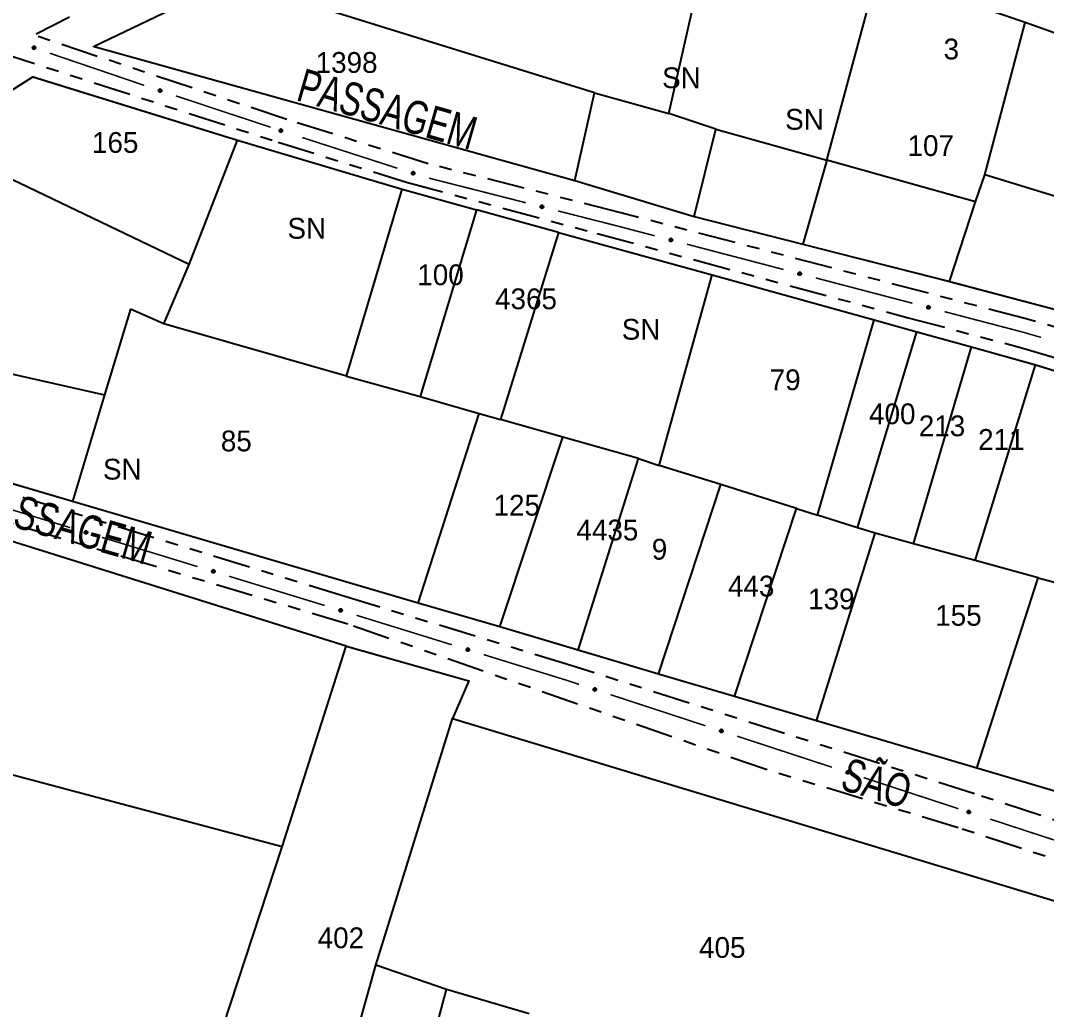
# Model space of a CAD drawing. Extents: x 203196 to 204359, y 4872588 to 4874244.
# Drawn here: x 203521.2 to 203644.5, y 4872758.4 to 4872877.4 of the extents above; entities that cross this region are included whole.
import ezdxf
from ezdxf.enums import TextEntityAlignment as Align

# ---------------------------------------------------------------- set-up
doc = ezdxf.new("R2010")
doc.units = 0
doc.header["$LTSCALE"] = 1.5
doc.header["$MEASUREMENT"] = 0
doc.linetypes.add('TRACO_11', pattern=[8, 3, -1, 3, -1])
doc.linetypes.add('TRACO_25', pattern=[8, 3, -1, 1, -1, 1, -1])
for name, color, linetype in [('CD_MALHA_LOTES', 7, 'CONTINUOUS'), ('RU-QUADRA', 210, 'CONTINUOUS'), ('SV-EIXO-RUA-N-PAV', 6, 'CONTINUOUS'), ('SV-RUA-NAO-PAV', 7, 'CONTINUOUS'), ('SV-RUA-PAVIM', 7, 'CONTINUOUS'), ('SV-TXT-RUA-N-PAV', 7, 'CONTINUOUS'), ('Th_NmrPort', 1, 'CONTINUOUS')]:
    doc.layers.add(name, color=color, linetype=linetype)
doc.styles.add('ARIAL', font='ARIAL.SHX')

msp = doc.modelspace()

# ---------------------------------------------------------------- linework, layer by layer
at = {"layer": 'CD_MALHA_LOTES', "linetype": 'Continuous', "flags": 128}
for points in [[(203599.153448, 4872866.189285), (203603.339166, 4872884.768001)], [(203618.115673, 4872860.56768), (203624.204049, 4872883.191755)], [(203641.97006, 4872877.112196), (203624.204049, 4872883.191755)], [(203546.645432, 4872882.229347), (203530.058075, 4872874.219067)], [(203590.194541, 4872868.68603), (203546.645432, 4872882.229347)], [(203637.101706, 4872858.818678), (203641.97006, 4872877.112196)], [(203651.931682, 4872873.565141), (203641.97006, 4872877.112196)], [(203530.058075, 4872874.219067), (203587.844664, 4872858.111582)], [(203510.537316, 4872862.841513), (203522.714529, 4872870.607556)], [(203522.714529, 4872870.607556), (203547.309286, 4872862.979252)], [(203587.844664, 4872858.111582), (203590.194541, 4872868.68603)], [(203590.194541, 4872868.68603), (203599.153448, 4872866.189285)], [(203604.802056, 4872864.296907), (203599.153448, 4872866.189285)], [(203602.16939, 4872853.778916), (203604.802056, 4872864.296907)], [(203604.802056, 4872864.296907), (203618.115673, 4872860.56768)], [(203541.474332, 4872848.035707), (203510.537316, 4872862.841513)], [(203541.474332, 4872848.035707), (203547.309286, 4872862.979252)], [(203547.309286, 4872862.979252), (203567.086295, 4872857.069249)], [(203618.115673, 4872860.56768), (203615.249869, 4872850.464133)], [(203636.010371, 4872855.555263), (203618.115673, 4872860.56768)], [(203587.844664, 4872858.111582), (203602.16939, 4872853.778916)], [(203636.010371, 4872855.555263), (203637.101706, 4872858.818678)], [(203647.341442, 4872855.697451), (203637.101706, 4872858.818678)], [(203560.401242, 4872834.615373), (203567.086295, 4872857.069249)], [(203567.086295, 4872857.069249), (203576.001541, 4872854.606014)], [(203576.001541, 4872854.606014), (203569.24515, 4872832.139063)], [(203585.888936, 4872851.874179), (203576.001541, 4872854.606014)], [(203632.88296, 4872845.995651), (203636.010371, 4872855.555263)], [(203602.16939, 4872853.778916), (203615.249869, 4872850.464133)], [(203585.888936, 4872851.874179), (203578.903779, 4872829.385885)], [(203585.888936, 4872851.874179), (203604.355754, 4872846.771896)], [(203615.249869, 4872850.464133), (203632.88296, 4872845.995651)], [(203538.42793, 4872840.877662), (203541.474332, 4872848.035707)], [(203597.98167, 4872823.870648), (203604.355754, 4872846.771896)], [(203604.355754, 4872846.771896), (203623.805329, 4872841.367956)], [(203632.88296, 4872845.995651), (203658.783336, 4872839.121864)], [(203534.445512, 4872842.673711), (203531.311668, 4872832.362354)], [(203538.42793, 4872840.877662), (203534.445512, 4872842.673711)], [(203560.401242, 4872834.615373), (203538.42793, 4872840.877662)], [(203616.996046, 4872817.899852), (203623.805329, 4872841.367956)], [(203623.805329, 4872841.367956), (203628.955171, 4872839.937105)], [(203621.816224, 4872816.376285), (203628.955171, 4872839.937105)], [(203628.955171, 4872839.937105), (203635.499731, 4872838.118741)], [(203628.527213, 4872814.449904), (203635.499731, 4872838.118741)], [(203635.499731, 4872838.118741), (203643.209299, 4872835.976687)], [(203635.941686, 4872812.421841), (203643.209299, 4872835.976687)], [(203643.209299, 4872835.976687), (203652.866031, 4872832.979975)], [(203515.99627, 4872835.799473), (203531.311668, 4872832.362354)], [(203560.401242, 4872834.615373), (203569.24515, 4872832.139063)], [(203531.311668, 4872832.362354), (203527.470182, 4872819.523703)], [(203569.24515, 4872832.139063), (203576.338771, 4872830.110849)], [(203569.002071, 4872807.317613), (203576.338771, 4872830.110849)], [(203576.338771, 4872830.110849), (203578.903779, 4872829.385885)], [(203586.390874, 4872827.269761), (203578.903779, 4872829.385885)], [(203560.352654, 4872802.154688), (203478.037457, 4872827.956582)], [(203578.809978, 4872804.463621), (203586.390874, 4872827.269761)], [(203595.474731, 4872824.702334), (203586.390874, 4872827.269761)], [(203527.470182, 4872819.523703), (203512.625908, 4872823.895482)], [(203588.24967, 4872801.637677), (203595.474731, 4872824.702334)], [(203595.474731, 4872824.702334), (203597.98167, 4872823.870648)], [(203605.370588, 4872821.57444), (203597.98167, 4872823.870648)], [(203597.905843, 4872798.78038), (203605.370588, 4872821.57444)], [(203614.467424, 4872818.699102), (203605.370588, 4872821.57444)], [(203569.002071, 4872807.317613), (203527.470182, 4872819.523703)], [(203607.033394, 4872796.079504), (203614.467424, 4872818.699102)], [(203614.467424, 4872818.699102), (203616.996046, 4872817.899852)], [(203621.816224, 4872816.376285), (203616.996046, 4872817.899852)], [(203623.948604, 4872815.702279), (203621.816224, 4872816.376285)], [(203616.865963, 4872793.170011), (203623.948604, 4872815.702279)], [(203628.527213, 4872814.449904), (203623.948604, 4872815.702279)], [(203635.941686, 4872812.421841), (203628.527213, 4872814.449904)], [(203643.532368, 4872810.345581), (203635.941686, 4872812.421841)], [(203636.1691, 4872787.458141), (203643.532368, 4872810.345581)], [(203643.532368, 4872810.345581), (203645.907386, 4872809.695948)], [(203578.809978, 4872804.463621), (203569.002071, 4872807.317613)], [(203588.24967, 4872801.637677), (203578.809978, 4872804.463621)], [(203552.679625, 4872778.007213), (203560.352654, 4872802.154688)], [(203560.352654, 4872802.154688), (203575.105387, 4872797.953423), (203573.119889, 4872793.442497)], [(203597.905843, 4872798.78038), (203588.24967, 4872801.637677)], [(203552.679625, 4872778.007213), (203477.980428, 4872797.866818)], [(203607.033394, 4872796.079504), (203597.905843, 4872798.78038)], [(203616.865963, 4872793.170011), (203607.033394, 4872796.079504)], [(203563.93561, 4872763.768485), (203573.119889, 4872793.442497)], [(203573.119889, 4872793.442497), (203654.232643, 4872768.859844)], [(203636.1691, 4872787.458141), (203616.865963, 4872793.170011)], [(203645.632593, 4872784.657859), (203636.1691, 4872787.458141)], [(203542.946058, 4872748.342), (203552.679625, 4872778.007213)], [(203558.321558, 4872743.704259), (203563.93561, 4872763.768485)], [(203572.426391, 4872760.855736), (203563.93561, 4872763.768485)], [(203561.819557, 4872721.362203), (203572.426391, 4872760.855736)], [(203582.356194, 4872757.921931), (203572.426391, 4872760.855736)]]:
    msp.add_lwpolyline(points, dxfattribs=at)
at = {"layer": 'RU-QUADRA', "linetype": 'Continuous', "const_width": 0.18, "flags": 128}
for points in [[(203597.756091, 4872896.294487), (203755.273411, 4872851.061951), (203753.115133, 4872846.25926), (203742.936556, 4872848.675357), (203731.480905, 4872852.053305), (203721.200192, 4872854.843784), (203711.737216, 4872857.420877), (203697.725723, 4872861.200451), (203682.383612, 4872865.338957), (203675.083853, 4872867.217356), (203667.547989, 4872869.363619), (203661.00632, 4872871.138267), (203651.931682, 4872873.565141), (203641.97006, 4872877.112196), (203624.204049, 4872883.191755)], [(203546.645432, 4872882.229347), (203530.058075, 4872874.219067), (203587.844664, 4872858.111582), (203602.16939, 4872853.778916), (203615.249869, 4872850.464133), (203632.88296, 4872845.995651), (203658.783336, 4872839.121864), (203673.001521, 4872835.13056), (203688.057639, 4872830.057004), (203702.094421, 4872825.780481), (203715.784214, 4872821.609673), (203730.538246, 4872817.532432), (203745.052515, 4872813.680451), (203750.542514, 4872812.223446), (203758.515765, 4872810.107404), (203771.416687, 4872806.55493)], [(203784.546472, 4872798.092254), (203758.594347, 4872805.298011), (203757.294482, 4872801.271721), (203739.299038, 4872807.186226), (203720.02935, 4872812.281807), (203698.669041, 4872818.411694), (203681.710209, 4872823.623739), (203670.707684, 4872827.155465), (203661.799071, 4872830.207842), (203652.866031, 4872832.979975), (203643.209299, 4872835.976687), (203635.499731, 4872838.118741), (203628.955171, 4872839.937105), (203623.805329, 4872841.367956), (203604.355754, 4872846.771896), (203585.888936, 4872851.874179), (203576.001541, 4872854.606014), (203567.086295, 4872857.069249), (203547.309286, 4872862.979252), (203522.714529, 4872870.607556), (203510.537316, 4872862.841513)], [(203769.74858, 4872734.590232), (203755.939277, 4872738.638599), (203712.559299, 4872752.049309), (203701.224717, 4872755.320711), (203677.460135, 4872762.255513), (203654.232643, 4872768.859844), (203573.119889, 4872793.442497), (203575.105387, 4872797.953423), (203560.352654, 4872802.154688), (203478.033269, 4872827.957882)], [(203512.625908, 4872823.895482), (203527.470182, 4872819.523703), (203569.002071, 4872807.317613), (203578.809978, 4872804.463621), (203588.24967, 4872801.637677), (203597.905843, 4872798.78038), (203607.033394, 4872796.079504), (203616.865963, 4872793.170011), (203636.1691, 4872787.458141), (203645.632593, 4872784.657859), (203656.918153, 4872780.957205), (203664.560233, 4872778.252676), (203674.508758, 4872775.338343), (203682.714892, 4872772.934428), (203685.628207, 4872772.162224), (203689.538684, 4872770.935459), (203711.822106, 4872764.058198), (203721.160659, 4872761.521654), (203730.952629, 4872758.675844), (203735.770837, 4872757.205299), (203740.830965, 4872755.660918), (203750.959662, 4872753.612245), (203760.015118, 4872750.814525), (203771.699642, 4872746.863441)]]:
    msp.add_lwpolyline(points, dxfattribs=at)
at = {"layer": 'SV-EIXO-RUA-N-PAV'}
for points in [[(203522.937481, 4872873.934504), (203522.892805, 4872873.914603), (203522.850338, 4872873.906635), (203522.813006, 4872873.910184), (203522.780834, 4872873.921921), (203522.749274, 4872873.937637), (203522.720949, 4872873.960502), (203522.695134, 4872873.992842), (203522.674856, 4872874.037519), (203522.669553, 4872874.081558), (203522.671074, 4872874.118344), (203522.681381, 4872874.152596), (203522.697162, 4872874.183), (203522.721885, 4872874.211636), (203522.754915, 4872874.237477), (203522.800332, 4872874.25678), (203522.842019, 4872874.264307), (203522.878038, 4872874.259926), (203522.912407, 4872874.249345), (203522.944436, 4872874.232915), (203522.97211, 4872874.21031), (203522.998068, 4872874.177007), (203523.016526, 4872874.131928), (203523.024507, 4872874.090436), (203523.020634, 4872874.054365), (203523.009455, 4872874.020763), (203522.994078, 4872873.988917), (203522.972279, 4872873.959488), (203522.937481, 4872873.934504)], [(203538.092308, 4872868.783195), (203538.048916, 4872868.760629), (203538.007009, 4872868.750108), (203537.969531, 4872868.751393), (203537.936708, 4872868.761164), (203537.904255, 4872868.774942), (203537.8746, 4872868.796053), (203537.846877, 4872868.826773), (203537.823934, 4872868.870142), (203537.815978, 4872868.91378), (203537.815272, 4872868.950591), (203537.82349, 4872868.985403), (203537.837403, 4872869.016706), (203537.86035, 4872869.046784), (203537.891757, 4872869.074575), (203537.935924, 4872869.096589), (203537.977079, 4872869.106622), (203538.013297, 4872869.104428), (203538.048243, 4872869.095944), (203538.081206, 4872869.08148), (203538.110197, 4872869.06059), (203538.138121, 4872869.028918), (203538.159271, 4872868.985037), (203538.169746, 4872868.944104), (203538.168061, 4872868.907864), (203538.158934, 4872868.873648), (203538.145511, 4872868.84093), (203538.125531, 4872868.810237), (203538.092308, 4872868.783195)], [(203552.605318, 4872863.973651), (203552.561927, 4872863.951085), (203552.52002, 4872863.940564), (203552.482541, 4872863.941849), (203552.449719, 4872863.95162), (203552.417265, 4872863.965398), (203552.387611, 4872863.986508), (203552.359887, 4872864.017229), (203552.336945, 4872864.060597), (203552.328988, 4872864.104236), (203552.328282, 4872864.141047), (203552.3365, 4872864.175859), (203552.350413, 4872864.207161), (203552.37336, 4872864.23724), (203552.404767, 4872864.265031), (203552.448934, 4872864.287045), (203552.49009, 4872864.297078), (203552.526308, 4872864.294883), (203552.561253, 4872864.2864), (203552.594217, 4872864.271936), (203552.623207, 4872864.251046), (203552.651132, 4872864.219374), (203552.672282, 4872864.175493), (203552.682757, 4872864.13456), (203552.681071, 4872864.09832), (203552.671945, 4872864.064104), (203552.658521, 4872864.031386), (203552.638542, 4872864.000693), (203552.605318, 4872863.973651)], [(203568.508719, 4872858.839307), (203568.465502, 4872858.816409), (203568.423676, 4872858.805567), (203568.386189, 4872858.806565), (203568.353293, 4872858.816085), (203568.320735, 4872858.829614), (203568.290919, 4872858.850497), (203568.262961, 4872858.881004), (203568.239688, 4872858.924196), (203568.231397, 4872858.967772), (203568.230409, 4872859.004576), (203568.23836, 4872859.03945), (203568.252033, 4872859.070858), (203568.274749, 4872859.101112), (203568.305942, 4872859.129143), (203568.349939, 4872859.151494), (203568.391017, 4872859.161842), (203568.427251, 4872859.159925), (203568.46226, 4872859.151709), (203568.495334, 4872859.137498), (203568.524483, 4872859.116831), (203568.552649, 4872859.085373), (203568.574135, 4872859.041656), (203568.584923, 4872859.000804), (203568.583515, 4872858.964552), (203568.574651, 4872858.930268), (203568.561478, 4872858.897447), (203568.541734, 4872858.866602), (203568.508719, 4872858.839307)], [(203583.999845, 4872854.817721), (203583.958165, 4872854.792132), (203583.91711, 4872854.778663), (203583.879635, 4872854.777284), (203583.846202, 4872854.784701), (203583.812852, 4872854.796141), (203583.781774, 4872854.815093), (203583.75194, 4872854.843769), (203583.725977, 4872854.885399), (203583.714943, 4872854.928363), (203583.711626, 4872854.965031), (203583.717353, 4872855.000338), (203583.729009, 4872855.032549), (203583.749763, 4872855.064181), (203583.779118, 4872855.094131), (203583.821611, 4872855.119224), (203583.861951, 4872855.132153), (203583.898233, 4872855.132535), (203583.933693, 4872855.126553), (203583.9676, 4872855.114466), (203583.998, 4872855.095686), (203584.028102, 4872855.066076), (203584.052313, 4872855.023807), (203584.065667, 4872854.98372), (203584.066558, 4872854.947453), (203584.059883, 4872854.912675), (203584.048816, 4872854.879086), (203584.031065, 4872854.847053), (203583.999845, 4872854.817721)], [(203599.493603, 4872850.828362), (203599.451741, 4872850.803073), (203599.41059, 4872850.789898), (203599.373106, 4872850.788789), (203599.339727, 4872850.796445), (203599.306461, 4872850.808124), (203599.275519, 4872850.827299), (203599.245891, 4872850.856187), (203599.220228, 4872850.898003), (203599.209502, 4872850.941044), (203599.206448, 4872850.977735), (203599.212428, 4872851.013001), (203599.224315, 4872851.045127), (203599.245295, 4872851.076609), (203599.274864, 4872851.106348), (203599.317536, 4872851.131136), (203599.357967, 4872851.143775), (203599.394252, 4872851.143897), (203599.429667, 4872851.137661), (203599.463487, 4872851.125331), (203599.493751, 4872851.106334), (203599.52364, 4872851.076508), (203599.547548, 4872851.034067), (203599.560614, 4872850.993885), (203599.561245, 4872850.957612), (203599.554321, 4872850.922883), (203599.543013, 4872850.889375), (203599.525033, 4872850.857469), (203599.493603, 4872850.828362)], [(203614.971614, 4872846.77482), (203614.929751, 4872846.749531), (203614.888601, 4872846.736356), (203614.851117, 4872846.735247), (203614.817737, 4872846.742903), (203614.784471, 4872846.754582), (203614.753529, 4872846.773756), (203614.723901, 4872846.802645), (203614.698238, 4872846.844461), (203614.687513, 4872846.887502), (203614.684458, 4872846.924193), (203614.690438, 4872846.959459), (203614.702325, 4872846.991585), (203614.723305, 4872847.023067), (203614.752874, 4872847.052806), (203614.795546, 4872847.077594), (203614.835977, 4872847.090233), (203614.872262, 4872847.090355), (203614.907677, 4872847.084119), (203614.941497, 4872847.071789), (203614.971761, 4872847.052791), (203615.00165, 4872847.022966), (203615.025558, 4872846.980525), (203615.038624, 4872846.940343), (203615.039255, 4872846.90407), (203615.032331, 4872846.869341), (203615.021023, 4872846.835833), (203615.003043, 4872846.803927), (203614.971614, 4872846.77482)], [(203630.449624, 4872842.721278), (203630.407761, 4872842.695989), (203630.366611, 4872842.682814), (203630.329127, 4872842.681705), (203630.295747, 4872842.689361), (203630.262481, 4872842.70104), (203630.231539, 4872842.720214), (203630.201911, 4872842.749103), (203630.176248, 4872842.790919), (203630.165523, 4872842.83396), (203630.162468, 4872842.870651), (203630.168448, 4872842.905917), (203630.180335, 4872842.938043), (203630.201315, 4872842.969525), (203630.230884, 4872842.999264), (203630.273556, 4872843.024052), (203630.313987, 4872843.036691), (203630.350272, 4872843.036813), (203630.385687, 4872843.030577), (203630.419507, 4872843.018247), (203630.449771, 4872842.999249), (203630.47966, 4872842.969424), (203630.503568, 4872842.926983), (203630.516635, 4872842.886801), (203630.517265, 4872842.850528), (203630.510341, 4872842.815799), (203630.499033, 4872842.782291), (203630.481053, 4872842.750385), (203630.449624, 4872842.721278)], [(203529.194572, 4872815.658446), (203529.151711, 4872815.63489), (203529.110056, 4872815.623409), (203529.072558, 4872815.623833), (203529.03952, 4872815.632848), (203529.006759, 4872815.645878), (203528.976627, 4872815.666301), (203528.948205, 4872815.696377), (203528.924273, 4872815.739208), (203528.915317, 4872815.782652), (203528.913765, 4872815.819437), (203528.921182, 4872815.854428), (203528.934373, 4872815.886042), (203528.956623, 4872815.916639), (203528.987383, 4872815.945144), (203529.031033, 4872815.968167), (203529.071947, 4872815.979142), (203529.108206, 4872815.97778), (203529.143337, 4872815.970101), (203529.176624, 4872815.956398), (203529.206087, 4872815.936179), (203529.234731, 4872815.905156), (203529.256883, 4872815.861773), (203529.268296, 4872815.821091), (203529.267443, 4872815.784822), (203529.259104, 4872815.750406), (203529.246435, 4872815.717388), (203529.227166, 4872815.686244), (203529.194572, 4872815.658446)], [(203544.49388, 4872810.975372), (203544.451018, 4872810.951816), (203544.409364, 4872810.940335), (203544.371866, 4872810.940759), (203544.338827, 4872810.949774), (203544.306066, 4872810.962803), (203544.275935, 4872810.983227), (203544.247513, 4872811.013303), (203544.223581, 4872811.056133), (203544.214624, 4872811.099577), (203544.213073, 4872811.136362), (203544.22049, 4872811.171354), (203544.23368, 4872811.202968), (203544.255931, 4872811.233565), (203544.286691, 4872811.26207), (203544.330341, 4872811.285092), (203544.371255, 4872811.296068), (203544.407514, 4872811.294705), (203544.442645, 4872811.287027), (203544.475932, 4872811.273324), (203544.505394, 4872811.253105), (203544.534039, 4872811.222082), (203544.556191, 4872811.178699), (203544.567603, 4872811.138017), (203544.56675, 4872811.101748), (203544.558412, 4872811.067331), (203544.545743, 4872811.034314), (203544.526473, 4872811.00317), (203544.49388, 4872810.975372)], [(203559.793188, 4872806.292298), (203559.750326, 4872806.268742), (203559.708671, 4872806.257261), (203559.671173, 4872806.257685), (203559.638135, 4872806.2667), (203559.605374, 4872806.279729), (203559.575242, 4872806.300153), (203559.546821, 4872806.330229), (203559.522889, 4872806.373059), (203559.513932, 4872806.416503), (203559.512381, 4872806.453288), (203559.519797, 4872806.48828), (203559.532988, 4872806.519893), (203559.555238, 4872806.550491), (203559.585998, 4872806.578996), (203559.629648, 4872806.602018), (203559.670563, 4872806.612994), (203559.706822, 4872806.611631), (203559.741953, 4872806.603952), (203559.77524, 4872806.590249), (203559.804702, 4872806.570031), (203559.833346, 4872806.539008), (203559.855499, 4872806.495624), (203559.866911, 4872806.454942), (203559.866058, 4872806.418674), (203559.85772, 4872806.384257), (203559.845051, 4872806.351239), (203559.825781, 4872806.320095), (203559.793188, 4872806.292298)], [(203575.077894, 4872801.562949), (203575.034959, 4872801.539526), (203574.993269, 4872801.528175), (203574.955772, 4872801.528716), (203574.922762, 4872801.537833), (203574.890042, 4872801.550965), (203574.859974, 4872801.571482), (203574.831646, 4872801.601646), (203574.807847, 4872801.644551), (203574.799026, 4872801.688023), (203574.797589, 4872801.724812), (203574.805115, 4872801.759781), (203574.818404, 4872801.791353), (203574.840749, 4872801.821881), (203574.871598, 4872801.85029), (203574.915319, 4872801.873177), (203574.956267, 4872801.884025), (203574.992522, 4872801.882549), (203575.027629, 4872801.874761), (203575.060873, 4872801.860955), (203575.090272, 4872801.840644), (203575.11882, 4872801.809533), (203575.140837, 4872801.76608), (203575.152123, 4872801.725363), (203575.151157, 4872801.689097), (203575.142711, 4872801.654707), (203575.12994, 4872801.621729), (203575.110573, 4872801.590645), (203575.077894, 4872801.562949)], [(203590.341719, 4872796.772988), (203590.298398, 4872796.750288), (203590.256524, 4872796.739637), (203590.219041, 4872796.740805), (203590.186189, 4872796.750475), (203590.153693, 4872796.764153), (203590.123973, 4872796.785171), (203590.096154, 4872796.815805), (203590.073078, 4872796.859103), (203590.064986, 4872796.902716), (203590.064166, 4872796.939525), (203590.072276, 4872796.974362), (203590.086092, 4872797.005707), (203590.108945, 4872797.035857), (203590.140266, 4872797.063745), (203590.184365, 4872797.085896), (203590.225489, 4872797.096056), (203590.261714, 4872797.093974), (203590.296685, 4872797.085599), (203590.329693, 4872797.071237), (203590.358748, 4872797.050437), (203590.386771, 4872797.018852), (203590.408057, 4872796.975037), (203590.418659, 4872796.934136), (203590.417086, 4872796.897891), (203590.408065, 4872796.863647), (203590.394743, 4872796.830888), (203590.374858, 4872796.800133), (203590.341719, 4872796.772988)], [(203605.544984, 4872791.786932), (203605.501662, 4872791.764232), (203605.459788, 4872791.753581), (203605.422306, 4872791.75475), (203605.389453, 4872791.764419), (203605.356957, 4872791.778097), (203605.327237, 4872791.799115), (203605.299419, 4872791.82975), (203605.276342, 4872791.873047), (203605.26825, 4872791.91666), (203605.26743, 4872791.953469), (203605.27554, 4872791.988306), (203605.289356, 4872792.019652), (203605.31221, 4872792.049801), (203605.34353, 4872792.07769), (203605.387629, 4872792.09984), (203605.428753, 4872792.110001), (203605.464978, 4872792.107918), (203605.49995, 4872792.099543), (203605.532958, 4872792.085182), (203605.562013, 4872792.064382), (203605.590035, 4872792.032796), (203605.611321, 4872791.988981), (203605.621923, 4872791.94808), (203605.62035, 4872791.911836), (203605.611329, 4872791.877592), (203605.598007, 4872791.844832), (203605.578123, 4872791.814077), (203605.544984, 4872791.786932)], [(203620.748248, 4872786.800877), (203620.704927, 4872786.778177), (203620.663052, 4872786.767525), (203620.62557, 4872786.768694), (203620.592718, 4872786.778364), (203620.560222, 4872786.792041), (203620.530502, 4872786.813059), (203620.502683, 4872786.843694), (203620.479607, 4872786.886991), (203620.471515, 4872786.930605), (203620.470695, 4872786.967413), (203620.478805, 4872787.002251), (203620.492621, 4872787.033596), (203620.515474, 4872787.063746), (203620.546795, 4872787.091634), (203620.590893, 4872787.113785), (203620.632018, 4872787.123945), (203620.668242, 4872787.121863), (203620.703214, 4872787.113488), (203620.736222, 4872787.099126), (203620.765277, 4872787.078326), (203620.7933, 4872787.046741), (203620.814586, 4872787.002925), (203620.825188, 4872786.962025), (203620.823614, 4872786.92578), (203620.814594, 4872786.891536), (203620.801272, 4872786.858776), (203620.781387, 4872786.828021), (203620.748248, 4872786.800877)], [(203635.28406, 4872782.033719), (203635.240739, 4872782.011018), (203635.198865, 4872782.000367), (203635.161382, 4872782.001536), (203635.12853, 4872782.011205), (203635.096034, 4872782.024883), (203635.066314, 4872782.045901), (203635.038495, 4872782.076536), (203635.015419, 4872782.119833), (203635.007327, 4872782.163446), (203635.006507, 4872782.200255), (203635.014617, 4872782.235092), (203635.028433, 4872782.266438), (203635.051286, 4872782.296587), (203635.082607, 4872782.324476), (203635.126706, 4872782.346626), (203635.16783, 4872782.356787), (203635.204055, 4872782.354704), (203635.239026, 4872782.346329), (203635.272034, 4872782.331968), (203635.301089, 4872782.311168), (203635.329112, 4872782.279582), (203635.350398, 4872782.235767), (203635.361, 4872782.194867), (203635.359427, 4872782.158622), (203635.350406, 4872782.124378), (203635.337084, 4872782.091618), (203635.317199, 4872782.060863), (203635.28406, 4872782.033719)]]:
    msp.add_lwpolyline(points, close=True, dxfattribs=at)
for points in [[(203523.009455, 4872874.020763), (203522.671074, 4872874.118344)], [(203522.997843, 4872874.005229), (203522.67427, 4872874.096448)], [(203523.012793, 4872874.03893), (203522.678831, 4872874.137243)], [(203523.020634, 4872874.054365), (203522.681381, 4872874.152596)], [(203523.019634, 4872874.074404), (203522.69226, 4872874.167143)], [(203523.024507, 4872874.090436), (203522.697162, 4872874.183)], [(203523.018874, 4872874.112918), (203522.714305, 4872874.196535)], [(203523.016526, 4872874.131928), (203522.721885, 4872874.211636)], [(203523.003164, 4872874.154473), (203522.741417, 4872874.223901)], [(203522.998068, 4872874.177007), (203522.754915, 4872874.237477)], [(203522.979092, 4872874.193495), (203522.784999, 4872874.244679)], [(203522.97211, 4872874.21031), (203522.800332, 4872874.25678)], [(203522.954007, 4872874.222634), (203522.827314, 4872874.258615)], [(203522.944436, 4872874.232915), (203522.842019, 4872874.264307)], [(203522.994078, 4872873.988917), (203522.669553, 4872874.081558)], [(203522.972279, 4872873.959488), (203522.674856, 4872874.037519)], [(203522.978839, 4872873.97609), (203522.676297, 4872874.057427)], [(203522.954767, 4872873.948978), (203522.688966, 4872874.015618)], [(203522.937481, 4872873.934504), (203522.695134, 4872873.992842)], [(203522.912705, 4872873.924653), (203522.715065, 4872873.974316)], [(203522.892805, 4872873.914603), (203522.720949, 4872873.960502)], [(203522.868616, 4872873.909956), (203522.743697, 4872873.946697)], [(203522.850338, 4872873.906635), (203522.749274, 4872873.937637)], [(203538.158934, 4872868.873648), (203537.815272, 4872868.950591)], [(203538.145511, 4872868.84093), (203537.815978, 4872868.91378)], [(203538.148283, 4872868.857441), (203537.819786, 4872868.928928)], [(203538.161167, 4872868.891983), (203537.821872, 4872868.969924)], [(203538.168061, 4872868.907864), (203537.82349, 4872868.985403)], [(203538.125531, 4872868.810237), (203537.823934, 4872868.870142)], [(203538.131075, 4872868.827206), (203537.824169, 4872868.890101)], [(203538.165851, 4872868.927806), (203537.833469, 4872869.000581)], [(203538.169746, 4872868.944104), (203537.837403, 4872869.016706)], [(203538.108687, 4872868.798688), (203537.839343, 4872868.849135)], [(203538.092308, 4872868.783195), (203537.846877, 4872868.826773)], [(203538.162764, 4872868.966204), (203537.853696, 4872869.031253)], [(203538.159271, 4872868.985037), (203537.86035, 4872869.046784)], [(203538.068173, 4872868.771864), (203537.867891, 4872868.809486)], [(203538.048916, 4872868.760629), (203537.8746, 4872868.796053)], [(203538.14457, 4872869.006734), (203537.879104, 4872869.060208)], [(203538.138121, 4872869.028918), (203537.891757, 4872869.074575)], [(203538.025053, 4872868.754529), (203537.898141, 4872868.783649)], [(203538.007009, 4872868.750108), (203537.904255, 4872868.774942)], [(203538.118183, 4872869.044228), (203537.92135, 4872869.083583)], [(203538.110197, 4872869.06059), (203537.935924, 4872869.096589)], [(203538.091382, 4872869.071797), (203537.962745, 4872869.100052)], [(203538.081206, 4872869.08148), (203537.977079, 4872869.106622)], [(203552.672282, 4872864.175493), (203552.37336, 4872864.23724)], [(203552.657581, 4872864.197189), (203552.392114, 4872864.250663)], [(203552.651132, 4872864.219374), (203552.404767, 4872864.265031)], [(203552.631194, 4872864.234684), (203552.434361, 4872864.274038)], [(203552.623207, 4872864.251046), (203552.448934, 4872864.287045)], [(203552.604392, 4872864.262253), (203552.475756, 4872864.290507)], [(203552.594217, 4872864.271936), (203552.49009, 4872864.297078)], [(203552.671945, 4872864.064104), (203552.328282, 4872864.141047)], [(203552.658521, 4872864.031386), (203552.328988, 4872864.104236)], [(203552.661293, 4872864.047896), (203552.332796, 4872864.119384)], [(203552.674178, 4872864.082439), (203552.334882, 4872864.16038)], [(203552.681071, 4872864.09832), (203552.3365, 4872864.175859)], [(203552.638542, 4872864.000693), (203552.336945, 4872864.060597)], [(203552.644086, 4872864.017661), (203552.337179, 4872864.080556)], [(203552.678862, 4872864.118262), (203552.346479, 4872864.191037)], [(203552.682757, 4872864.13456), (203552.350413, 4872864.207161)], [(203552.621698, 4872863.989143), (203552.352353, 4872864.03959)], [(203552.605318, 4872863.973651), (203552.359887, 4872864.017229)], [(203552.675774, 4872864.15666), (203552.366706, 4872864.221708)], [(203552.581183, 4872863.962319), (203552.380901, 4872863.999942)], [(203552.561927, 4872863.951085), (203552.387611, 4872863.986508)], [(203552.538064, 4872863.944984), (203552.411152, 4872863.974105)], [(203552.52002, 4872863.940564), (203552.417265, 4872863.965398)], [(203568.574651, 4872858.930268), (203568.230409, 4872859.004576)], [(203568.561478, 4872858.897447), (203568.231397, 4872858.967772)], [(203568.564123, 4872858.913979), (203568.235089, 4872858.982949)], [(203568.576743, 4872858.948619), (203568.236861, 4872859.02396)], [(203568.583515, 4872858.964552), (203568.23836, 4872859.03945)], [(203568.541734, 4872858.866602), (203568.239688, 4872858.924196)], [(203568.547148, 4872858.883613), (203568.239769, 4872858.944156)], [(203568.581153, 4872858.984477), (203568.248223, 4872859.054704)], [(203568.584923, 4872859.000804), (203568.252033, 4872859.070858)], [(203568.524979, 4872858.854924), (203568.255256, 4872858.903307)], [(203568.508719, 4872858.839307), (203568.262961, 4872858.881004)], [(203568.577771, 4872859.02285), (203568.268214, 4872859.08553)], [(203568.574135, 4872859.041656), (203568.274749, 4872859.101112)], [(203568.484671, 4872858.827791), (203568.284107, 4872858.863879)], [(203568.465502, 4872858.816409), (203568.290919, 4872858.850497)], [(203568.559268, 4872859.063239), (203568.2934, 4872859.114679)], [(203568.552649, 4872859.085373), (203568.305942, 4872859.129143)], [(203568.441686, 4872858.810126), (203568.314554, 4872858.838274)], [(203568.423676, 4872858.805567), (203568.320735, 4872858.829614)], [(203568.532595, 4872859.10053), (203568.335466, 4872859.138376)], [(203568.524483, 4872859.116831), (203568.349939, 4872859.151494)], [(203568.505583, 4872859.127893), (203568.376734, 4872859.155162)], [(203568.495334, 4872859.137498), (203568.391017, 4872859.161842)], [(203584.059883, 4872854.912675), (203583.711626, 4872854.965031)], [(203584.048816, 4872854.879086), (203583.714943, 4872854.928363)], [(203584.060809, 4872854.931122), (203583.716838, 4872854.984784)], [(203584.066558, 4872854.947453), (203583.717353, 4872855.000338)], [(203584.050409, 4872854.895752), (203583.717667, 4872854.943743)], [(203584.035391, 4872854.864372), (203583.724794, 4872854.905324)], [(203584.031065, 4872854.847053), (203583.725977, 4872854.885399)], [(203584.062939, 4872854.967187), (203583.726229, 4872855.016186)], [(203584.065667, 4872854.98372), (203583.729009, 4872855.032549)], [(203584.015083, 4872854.834337), (203583.742838, 4872854.865539)], [(203584.057134, 4872855.005269), (203583.744228, 4872855.048216)], [(203584.052313, 4872855.023807), (203583.749763, 4872855.064181)], [(203583.999845, 4872854.817721), (203583.75194, 4872854.843769)], [(203584.036109, 4872855.044405), (203583.767517, 4872855.078902)], [(203583.976575, 4872854.804705), (203583.774128, 4872854.828017)], [(203584.028102, 4872855.066076), (203583.779118, 4872855.094131)], [(203583.958165, 4872854.792132), (203583.781774, 4872854.815093)], [(203583.934795, 4872854.784353), (203583.806136, 4872854.804392)], [(203584.007127, 4872855.079932), (203583.807998, 4872855.105216)], [(203583.91711, 4872854.778663), (203583.812852, 4872854.796141)], [(203583.998, 4872855.095686), (203583.821611, 4872855.119224)], [(203583.978437, 4872855.105529), (203583.848119, 4872855.124582)], [(203583.9676, 4872855.114466), (203583.861951, 4872855.132153)], [(203599.554321, 4872850.922883), (203599.206448, 4872850.977735)], [(203599.543013, 4872850.889375), (203599.209502, 4872850.941044)], [(203599.555379, 4872850.941323), (203599.211801, 4872850.99745)], [(203599.544725, 4872850.906029), (203599.212336, 4872850.956405)], [(203599.561245, 4872850.957612), (203599.212428, 4872851.013001)], [(203599.529483, 4872850.874757), (203599.219188, 4872850.917936)], [(203599.525033, 4872850.857469), (203599.220228, 4872850.898003)], [(203599.557767, 4872850.977372), (203599.221418, 4872851.028785)], [(203599.560614, 4872850.993885), (203599.224315, 4872851.045127)], [(203599.50896, 4872850.844868), (203599.236945, 4872850.878022)], [(203599.552235, 4872851.015495), (203599.239646, 4872851.060685)], [(203599.547548, 4872851.034067), (203599.245295, 4872851.076609)], [(203599.493603, 4872850.828362), (203599.245891, 4872850.856187)], [(203599.531492, 4872851.05478), (203599.263154, 4872851.091203)], [(203599.470241, 4872850.815514), (203599.267966, 4872850.840277)], [(203599.52364, 4872851.076508), (203599.274864, 4872851.106348)], [(203599.451741, 4872850.803073), (203599.275519, 4872850.827299)], [(203599.428315, 4872850.795462), (203599.299804, 4872850.816423)], [(203599.502766, 4872851.090514), (203599.303822, 4872851.117226)], [(203599.41059, 4872850.789898), (203599.306461, 4872850.808124)], [(203599.493751, 4872851.106334), (203599.317536, 4872851.131136)], [(203599.47426, 4872851.116317), (203599.344082, 4872851.136304)], [(203599.463487, 4872851.125331), (203599.357967, 4872851.143775)], [(203615.035777, 4872846.92383), (203614.699428, 4872846.975243)], [(203615.038624, 4872846.940343), (203614.702325, 4872846.991585)], [(203615.030245, 4872846.961953), (203614.717656, 4872847.007143)], [(203615.025558, 4872846.980525), (203614.723305, 4872847.023067)], [(203615.009502, 4872847.001238), (203614.741164, 4872847.03766)], [(203615.00165, 4872847.022966), (203614.752874, 4872847.052806)], [(203614.980776, 4872847.036972), (203614.781832, 4872847.063684)], [(203614.971761, 4872847.052791), (203614.795546, 4872847.077594)], [(203614.95227, 4872847.062775), (203614.822092, 4872847.082762)], [(203614.941497, 4872847.071789), (203614.835977, 4872847.090233)], [(203615.032331, 4872846.869341), (203614.684458, 4872846.924193)], [(203615.021023, 4872846.835833), (203614.687513, 4872846.887502)], [(203615.033389, 4872846.887781), (203614.689811, 4872846.943908)], [(203615.022735, 4872846.852487), (203614.690346, 4872846.902863)], [(203615.039255, 4872846.90407), (203614.690438, 4872846.959459)], [(203615.007493, 4872846.821215), (203614.697198, 4872846.864394)], [(203615.003043, 4872846.803927), (203614.698238, 4872846.844461)], [(203614.986971, 4872846.791326), (203614.714956, 4872846.82448)], [(203614.971614, 4872846.77482), (203614.723901, 4872846.802645)], [(203614.948251, 4872846.761972), (203614.745976, 4872846.786735)], [(203614.929751, 4872846.749531), (203614.753529, 4872846.773756)], [(203614.906325, 4872846.74192), (203614.777814, 4872846.762881)], [(203614.888601, 4872846.736356), (203614.784471, 4872846.754582)], [(203630.510341, 4872842.815799), (203630.162468, 4872842.870651)], [(203630.499033, 4872842.782291), (203630.165523, 4872842.83396)], [(203630.511399, 4872842.834239), (203630.167821, 4872842.890366)], [(203630.500746, 4872842.798945), (203630.168356, 4872842.849321)], [(203630.517265, 4872842.850528), (203630.168448, 4872842.905917)], [(203630.485503, 4872842.767673), (203630.175208, 4872842.810852)], [(203630.481053, 4872842.750385), (203630.176248, 4872842.790919)], [(203630.513787, 4872842.870288), (203630.177438, 4872842.921701)], [(203630.516635, 4872842.886801), (203630.180335, 4872842.938043)], [(203630.464981, 4872842.737784), (203630.192966, 4872842.770938)], [(203630.508256, 4872842.908411), (203630.195666, 4872842.953601)], [(203630.503568, 4872842.926983), (203630.201315, 4872842.969525)], [(203630.449624, 4872842.721278), (203630.201911, 4872842.749103)], [(203630.487512, 4872842.947696), (203630.219174, 4872842.984118)], [(203630.426261, 4872842.70843), (203630.223986, 4872842.733193)], [(203630.47966, 4872842.969424), (203630.230884, 4872842.999264)], [(203630.407761, 4872842.695989), (203630.231539, 4872842.720214)], [(203630.384336, 4872842.688378), (203630.255824, 4872842.709339)], [(203630.458786, 4872842.98343), (203630.259843, 4872843.010142)], [(203630.366611, 4872842.682814), (203630.262481, 4872842.70104)], [(203630.449771, 4872842.999249), (203630.273556, 4872843.024052)], [(203630.43028, 4872843.009233), (203630.300102, 4872843.02922)], [(203630.419507, 4872843.018247), (203630.313987, 4872843.036691)], [(203529.259104, 4872815.750406), (203528.913765, 4872815.819437)], [(203529.246435, 4872815.717388), (203528.915317, 4872815.782652)], [(203529.248827, 4872815.733958), (203528.918776, 4872815.797883)], [(203529.260916, 4872815.768787), (203528.91992, 4872815.838916)], [(203529.267443, 4872815.784822), (203528.921182, 4872815.854428)], [(203529.232319, 4872815.703335), (203528.924049, 4872815.759167)], [(203529.227166, 4872815.686244), (203528.924273, 4872815.739208)], [(203529.264776, 4872815.804708), (203528.93081, 4872815.869831)], [(203529.268296, 4872815.821091), (203528.934373, 4872815.886042)], [(203529.210591, 4872815.674311), (203528.94016, 4872815.71856)], [(203529.194572, 4872815.658446), (203528.948205, 4872815.696377)], [(203529.260807, 4872815.843025), (203528.950327, 4872815.90096)], [(203529.256883, 4872815.861773), (203528.956623, 4872815.916639)], [(203529.170704, 4872815.646564), (203528.969611, 4872815.679577)], [(203529.241688, 4872815.883126), (203528.975064, 4872815.93049)], [(203529.151711, 4872815.63489), (203528.976627, 4872815.666301)], [(203529.234731, 4872815.905156), (203528.987383, 4872815.945144)], [(203529.127993, 4872815.628243), (203529.000446, 4872815.654442)], [(203529.110056, 4872815.623409), (203529.006759, 4872815.645878)], [(203529.214447, 4872815.920004), (203529.016762, 4872815.954829)], [(203529.206087, 4872815.936179), (203529.031033, 4872815.968167)], [(203529.18702, 4872815.946951), (203529.057768, 4872815.972244)], [(203529.176624, 4872815.956398), (203529.071947, 4872815.979142)], [(203544.560115, 4872811.159951), (203544.249635, 4872811.217885)], [(203544.556191, 4872811.178699), (203544.255931, 4872811.233565)], [(203544.540995, 4872811.200052), (203544.274371, 4872811.247416)], [(203544.534039, 4872811.222082), (203544.286691, 4872811.26207)], [(203544.513754, 4872811.23693), (203544.31607, 4872811.271755)], [(203544.505394, 4872811.253105), (203544.330341, 4872811.285092)], [(203544.486327, 4872811.263877), (203544.357076, 4872811.28917)], [(203544.475932, 4872811.273324), (203544.371255, 4872811.296068)], [(203544.558412, 4872811.067331), (203544.213073, 4872811.136362)], [(203544.545743, 4872811.034314), (203544.214624, 4872811.099577)], [(203544.548135, 4872811.050883), (203544.218084, 4872811.114809)], [(203544.560223, 4872811.085713), (203544.219228, 4872811.155842)], [(203544.56675, 4872811.101748), (203544.22049, 4872811.171354)], [(203544.531627, 4872811.020261), (203544.223357, 4872811.076092)], [(203544.526473, 4872811.00317), (203544.223581, 4872811.056133)], [(203544.564083, 4872811.121634), (203544.230118, 4872811.186757)], [(203544.567603, 4872811.138017), (203544.23368, 4872811.202968)], [(203544.509899, 4872810.991237), (203544.239467, 4872811.035486)], [(203544.49388, 4872810.975372), (203544.247513, 4872811.013303)], [(203544.470012, 4872810.96349), (203544.268919, 4872810.996503)], [(203544.451018, 4872810.951816), (203544.275935, 4872810.983227)], [(203544.427301, 4872810.945169), (203544.299754, 4872810.971367)], [(203544.409364, 4872810.940335), (203544.306066, 4872810.962803)], [(203559.85772, 4872806.384257), (203559.512381, 4872806.453288)], [(203559.845051, 4872806.351239), (203559.513932, 4872806.416503)], [(203559.847443, 4872806.367809), (203559.517391, 4872806.431735)], [(203559.859531, 4872806.402639), (203559.518535, 4872806.472768)], [(203559.866058, 4872806.418674), (203559.519797, 4872806.48828)], [(203559.830934, 4872806.337187), (203559.522664, 4872806.393018)], [(203559.825781, 4872806.320095), (203559.522889, 4872806.373059)], [(203559.863391, 4872806.438559), (203559.529425, 4872806.503683)], [(203559.866911, 4872806.454942), (203559.532988, 4872806.519893)], [(203559.809207, 4872806.308162), (203559.538775, 4872806.352411)], [(203559.793188, 4872806.292298), (203559.546821, 4872806.330229)], [(203559.859423, 4872806.476876), (203559.548943, 4872806.534811)], [(203559.855499, 4872806.495624), (203559.555238, 4872806.550491)], [(203559.769319, 4872806.280415), (203559.568226, 4872806.313429)], [(203559.840303, 4872806.516977), (203559.573679, 4872806.564342)], [(203559.750326, 4872806.268742), (203559.575242, 4872806.300153)], [(203559.833346, 4872806.539008), (203559.585998, 4872806.578996)], [(203559.726609, 4872806.262095), (203559.599062, 4872806.288293)], [(203559.708671, 4872806.257261), (203559.605374, 4872806.279729)], [(203559.813062, 4872806.553856), (203559.615377, 4872806.58868)], [(203559.804702, 4872806.570031), (203559.629648, 4872806.602018)], [(203559.785635, 4872806.580803), (203559.656384, 4872806.606096)], [(203559.77524, 4872806.590249), (203559.670563, 4872806.612994)], [(203575.142711, 4872801.654707), (203574.797589, 4872801.724812)], [(203575.12994, 4872801.621729), (203574.799026, 4872801.688023)], [(203575.132383, 4872801.638291), (203574.802532, 4872801.703243)], [(203575.14458, 4872801.673082), (203574.803804, 4872801.744273)], [(203575.151157, 4872801.689097), (203574.805115, 4872801.759781)], [(203575.11578, 4872801.60772), (203574.807685, 4872801.66451)], [(203575.110573, 4872801.590645), (203574.807847, 4872801.644551)], [(203575.148552, 4872801.708991), (203574.81479, 4872801.775154)], [(203575.152123, 4872801.725363), (203574.818404, 4872801.791353)], [(203575.093962, 4872801.578763), (203574.823669, 4872801.623854)], [(203575.077894, 4872801.562949), (203574.831646, 4872801.601646)], [(203575.144703, 4872801.74732), (203574.834404, 4872801.806221)], [(203575.140837, 4872801.76608), (203574.840749, 4872801.821881)], [(203575.053988, 4872801.551141), (203574.852999, 4872801.58478)], [(203575.125708, 4872801.787481), (203574.859233, 4872801.835675)], [(203575.034959, 4872801.539526), (203574.859974, 4872801.571482)], [(203575.11882, 4872801.809533), (203574.871598, 4872801.85029)], [(203575.011221, 4872801.532953), (203574.883756, 4872801.559548)], [(203574.993269, 4872801.528175), (203574.890042, 4872801.550965)], [(203575.098582, 4872801.824444), (203574.901007, 4872801.859883)], [(203575.090272, 4872801.840644), (203574.915319, 4872801.873177)], [(203575.071239, 4872801.851476), (203574.942067, 4872801.877171)], [(203575.060873, 4872801.860955), (203574.956267, 4872801.884025)], [(203590.408065, 4872796.863647), (203590.064166, 4872796.939525)], [(203590.394743, 4872796.830888), (203590.064986, 4872796.902716)], [(203590.397464, 4872796.847407), (203590.068747, 4872796.917876)], [(203590.410241, 4872796.881989), (203590.070706, 4872796.958878)], [(203590.417086, 4872796.897891), (203590.072276, 4872796.974362)], [(203590.374858, 4872796.800133), (203590.073078, 4872796.859103)], [(203590.38035, 4872796.817119), (203590.07325, 4872796.879062)], [(203590.414814, 4872796.917826), (203590.082208, 4872796.989571)], [(203590.418659, 4872796.934136), (203590.086092, 4872797.005707)], [(203590.35805, 4872796.788531), (203590.088551, 4872796.838143)], [(203590.341719, 4872796.772988), (203590.096154, 4872796.815805)], [(203590.411608, 4872796.956215), (203590.10234, 4872797.020305)], [(203590.408057, 4872796.975037), (203590.108945, 4872797.035857)], [(203590.317619, 4872796.761582), (203590.117222, 4872796.798584)], [(203590.298398, 4872796.750288), (203590.123973, 4872796.785171)], [(203590.393288, 4872796.996687), (203590.127658, 4872797.049339)], [(203590.386771, 4872797.018852), (203590.140266, 4872797.063745)], [(203590.274554, 4872796.744113), (203590.147552, 4872796.77284)], [(203590.256524, 4872796.739637), (203590.153693, 4872796.764153)], [(203590.366785, 4872797.0341), (203590.169831, 4872797.072844)], [(203590.358748, 4872797.050437), (203590.184365, 4872797.085896)], [(203590.339899, 4872797.061586), (203590.211176, 4872797.089442)], [(203590.329693, 4872797.071237), (203590.225489, 4872797.096056)], [(203605.611329, 4872791.877592), (203605.26743, 4872791.953469)], [(203605.598007, 4872791.844832), (203605.26825, 4872791.91666)], [(203605.600728, 4872791.861351), (203605.272011, 4872791.93182)], [(203605.613506, 4872791.895933), (203605.27397, 4872791.972823)], [(203605.62035, 4872791.911836), (203605.27554, 4872791.988306)], [(203605.578123, 4872791.814077), (203605.276342, 4872791.873047)], [(203605.583615, 4872791.831063), (203605.276515, 4872791.893006)], [(203605.618079, 4872791.93177), (203605.285472, 4872792.003515)], [(203605.621923, 4872791.94808), (203605.289356, 4872792.019652)], [(203605.561315, 4872791.802476), (203605.291815, 4872791.852088)], [(203605.544984, 4872791.786932), (203605.299419, 4872791.82975)], [(203605.614872, 4872791.970159), (203605.305604, 4872792.034249)], [(203605.611321, 4872791.988981), (203605.31221, 4872792.049801)], [(203605.520884, 4872791.775526), (203605.320486, 4872791.812528)], [(203605.501662, 4872791.764232), (203605.327237, 4872791.799115)], [(203605.596553, 4872792.010632), (203605.330922, 4872792.063283)], [(203605.590035, 4872792.032796), (203605.34353, 4872792.07769)], [(203605.477818, 4872791.758058), (203605.350816, 4872791.786785)], [(203605.459788, 4872791.753581), (203605.356957, 4872791.778097)], [(203605.57005, 4872792.048044), (203605.373096, 4872792.086789)], [(203605.562013, 4872792.064382), (203605.387629, 4872792.09984)], [(203605.543163, 4872792.07553), (203605.41444, 4872792.103386)], [(203605.532958, 4872792.085182), (203605.428753, 4872792.110001)], [(203620.814594, 4872786.891536), (203620.470695, 4872786.967413)], [(203620.801272, 4872786.858776), (203620.471515, 4872786.930605)], [(203620.803992, 4872786.875295), (203620.475276, 4872786.945764)], [(203620.81677, 4872786.909878), (203620.477235, 4872786.986767)], [(203620.823614, 4872786.92578), (203620.478805, 4872787.002251)], [(203620.781387, 4872786.828021), (203620.479607, 4872786.886991)], [(203620.786879, 4872786.845007), (203620.479779, 4872786.906951)], [(203620.821343, 4872786.945715), (203620.488737, 4872787.017459)], [(203620.825188, 4872786.962025), (203620.492621, 4872787.033596)], [(203620.764579, 4872786.81642), (203620.49508, 4872786.866032)], [(203620.748248, 4872786.800877), (203620.502683, 4872786.843694)], [(203620.818137, 4872786.984103), (203620.508869, 4872787.048194)], [(203620.814586, 4872787.002925), (203620.515474, 4872787.063746)], [(203620.724148, 4872786.789471), (203620.523751, 4872786.826472)], [(203620.704927, 4872786.778177), (203620.530502, 4872786.813059)], [(203620.799817, 4872787.024576), (203620.534187, 4872787.077227)], [(203620.7933, 4872787.046741), (203620.546795, 4872787.091634)], [(203620.681082, 4872786.772002), (203620.554081, 4872786.800729)], [(203620.663052, 4872786.767525), (203620.560222, 4872786.792041)], [(203620.773314, 4872787.061988), (203620.57636, 4872787.100733)], [(203620.765277, 4872787.078326), (203620.590893, 4872787.113785)], [(203620.746428, 4872787.089475), (203620.617704, 4872787.11733)], [(203620.736222, 4872787.099126), (203620.632018, 4872787.123945)], [(203635.350406, 4872782.124378), (203635.006507, 4872782.200255)], [(203635.337084, 4872782.091618), (203635.007327, 4872782.163446)], [(203635.339805, 4872782.108137), (203635.011088, 4872782.178606)], [(203635.352582, 4872782.142719), (203635.013047, 4872782.219609)], [(203635.359427, 4872782.158622), (203635.014617, 4872782.235092)], [(203635.317199, 4872782.060863), (203635.015419, 4872782.119833)], [(203635.322691, 4872782.077849), (203635.015591, 4872782.139793)], [(203635.357155, 4872782.178557), (203635.024549, 4872782.250301)], [(203635.361, 4872782.194867), (203635.028433, 4872782.266438)], [(203635.300391, 4872782.049262), (203635.030892, 4872782.098874)], [(203635.28406, 4872782.033719), (203635.038495, 4872782.076536)], [(203635.353949, 4872782.216945), (203635.044681, 4872782.281036)], [(203635.350398, 4872782.235767), (203635.051286, 4872782.296587)], [(203635.25996, 4872782.022312), (203635.059563, 4872782.059314)], [(203635.240739, 4872782.011018), (203635.066314, 4872782.045901)], [(203635.335629, 4872782.257418), (203635.069999, 4872782.310069)], [(203635.329112, 4872782.279582), (203635.082607, 4872782.324476)], [(203635.216895, 4872782.004844), (203635.089893, 4872782.033571)], [(203635.198865, 4872782.000367), (203635.096034, 4872782.024883)], [(203635.309126, 4872782.29483), (203635.112172, 4872782.333575)], [(203635.301089, 4872782.311168), (203635.126706, 4872782.346626)], [(203635.28224, 4872782.322316), (203635.153516, 4872782.350172)], [(203635.272034, 4872782.331968), (203635.16783, 4872782.356787)]]:
    msp.add_lwpolyline(points, dxfattribs=at)
at = {"layer": 'SV-EIXO-RUA-N-PAV', "const_width": 0.18}
for points in [[(203536.092793, 4872869.564146), (203524.732995, 4872873.431311)], [(203551.279822, 4872864.528882), (203539.889017, 4872868.303742)], [(203566.502588, 4872859.602801), (203555.083211, 4872863.290325)], [(203581.949384, 4872855.452616), (203570.319374, 4872858.409449)], [(203592.957883, 4872852.653797), (203585.826054, 4872854.467005)], [(203593.578245, 4872852.491331), (203592.957883, 4872852.653797)], [(203597.447748, 4872851.477945), (203593.578245, 4872852.491331)], [(203612.925758, 4872847.424403), (203601.31725, 4872850.46456)], [(203628.403768, 4872843.370861), (203616.79526, 4872846.411018)], [(203641.500497, 4872839.940954), (203632.27327, 4872842.357476)], [(203641.944176, 4872839.813624), (203641.500497, 4872839.940954)], [(203643.866577, 4872839.261922), (203641.944176, 4872839.813624)], [(203527.17699, 4872816.391145), (203515.702509, 4872819.90345)], [(203542.476298, 4872811.70807), (203531.001817, 4872815.220376)], [(203557.775606, 4872807.024996), (203546.301125, 4872810.537302)], [(203573.062602, 4872802.301923), (203561.599107, 4872805.849921)], [(203586.812833, 4872798.046169), (203576.883766, 4872801.119256)], [(203587.388886, 4872797.857247), (203586.812833, 4872798.046169)], [(203588.33909, 4872797.545619), (203587.388886, 4872797.857247)], [(203603.542354, 4872792.559563), (203592.139906, 4872796.299105)], [(203618.745618, 4872787.573508), (203607.34317, 4872791.313049)], [(203633.948883, 4872782.587452), (203622.546435, 4872786.326994)], [(203649.155291, 4872777.610994), (203637.750277, 4872781.342702)]]:
    msp.add_lwpolyline(points, dxfattribs=at)
at = {"layer": 'SV-RUA-NAO-PAV', "linetype": 'TRACO_25'}
for points in [[(203902.725094, 4872767.945941, 12.39803), (203850.238073, 4872783.494847, 12.772688), (203820.595251, 4872791.786941, 13.12343), (203797.08699, 4872798.3543, 13.12343), (203764.80377, 4872806.186752, 13.12343), (203740.782476, 4872811.950892, 13.410402), (203693.350229, 4872825.939019, 13.553888), (203663.37486, 4872835.379916, 13.553888), (203641.937145, 4872841.532245, 13.545917), (203593.370181, 4872854.251466, 12.589345), (203570.199372, 4872860.14245, 12.039316), (203553.215144, 4872865.461307, 11.457401), (203522.838326, 4872875.587286, 9.480487)], [(203518.635599, 4872873.567109, 9.081916), (203552.177523, 4872862.74186, 11.274059), (203567.604766, 4872857.92051, 11.983516), (203590.532363, 4872851.751898, 12.605288), (203627.910853, 4872841.62948, 13.458231), (203641.963569, 4872837.904255, 13.522002), (203659.781181, 4872832.608322, 13.522002), (203690.275545, 4872823.00159, 13.705345), (203739.572875, 4872809.67413, 13.62563), (203763.737744, 4872804.340986, 13.434317), (203796.522963, 4872795.725775, 13.306773), (203820.08929, 4872789.349978, 13.179231), (203862.216342, 4872777.493948, 12.772688), (203898.358697, 4872767.136787, 12.501659), (203900.939902, 4872764.209618, 12.421945)], [(203875.777698, 4872711.006037, 12.142944), (203851.768843, 4872718.740052, 12.469773), (203808.836648, 4872731.75005, 12.748774), (203740.315663, 4872753.095927, 13.155316), (203703.15993, 4872763.840547, 13.290831), (203669.95848, 4872773.508898, 13.211117), (203655.233218, 4872778.042291, 13.211117), (203635.888221, 4872784.371953, 13.211117), (203587.341594, 4872799.821738, 13.075603), (203560.198178, 4872808.110541, 12.956031), (203478.033537, 4872833.366481, 12.956031)], [(203873.119992, 4872705.020946, 12.262516), (203870.743672, 4872706.848755, 12.262516), (203859.878561, 4872710.367714, 12.262516), (203821.816633, 4872722.695098, 12.812545), (203764.10992, 4872740.895697, 13.051688), (203712.598554, 4872756.281785, 13.50606), (203671.017853, 4872768.292008, 13.274888), (203652.916864, 4872774.071528, 13.354602), (203633.907294, 4872780.301426, 13.354602), (203610.835985, 4872787.288443, 13.418374), (203560.564185, 4872804.783149, 12.956031), (203478.038285, 4872829.445514, 12.956031)]]:
    msp.add_polyline3d(points, dxfattribs=at)
at = {"layer": 'SV-RUA-PAVIM', "linetype": 'TRACO_11'}
msp.add_polyline3d([(203584.446291, 4872898.427284, 11.377687), (203560.911822, 4872892.28465, 10.492859), (203552.969815, 4872889.672693, 10.397202), (203546.067294, 4872886.873196, 10.150087), (203538.646888, 4872883.574844, 9.966744), (203532.446347, 4872880.487389, 9.743545), (203522.838326, 4872875.587286, 9.376859)], dxfattribs=at)

# ---------------------------------------------------------------- texts
at = {"layer": 'SV-TXT-RUA-N-PAV', "style": 'ARIAL', "width": 0.7}
for s, rotation, p in [('PASSAGEM', 344, (203554.212083, 4872867.810604)), ('PASSAGEM', 344, (203515.122203, 4872817.96308)), ('SÃO', 343, (203619.589731, 4872784.965476))]:
    msp.add_text(s, height=4, rotation=rotation, dxfattribs=at).set_placement(p)
at = {"layer": 'Th_NmrPort', "color": 1}
for s, p in [('3', (203632.156818, 4872873.936186)), ('1398', (203556.692808, 4872872.318993)), ('SN', (203598.325759, 4872870.477444)), ('SN', (203613.11723, 4872865.480166)), ('165', (203529.809532, 4872862.698336)), ('107', (203627.824372, 4872862.321145)), ('SN', (203553.298158, 4872852.376774)), ('100', (203568.907445, 4872846.788263)), ('4365', (203578.253747, 4872843.897655)), ('SN', (203593.47762, 4872840.236217)), ('79', (203611.254864, 4872834.165939)), ('400', (203623.202713, 4872830.070909)), ('213', (203629.176638, 4872828.625605)), ('85', (203545.293283, 4872826.809512)), ('211', (203636.306806, 4872826.987593)), ('SN', (203531.126548, 4872823.415283)), ('125', (203578.076254, 4872819.081504)), ('4435', (203588.03364, 4872816.099634)), ('9', (203597.090881, 4872813.787147)), ('443', (203606.244475, 4872809.35488)), ('139', (203615.879838, 4872807.813222)), ('155', (203631.151887, 4872805.837973)), ('402', (203556.933224, 4872767.066712)), ('405', (203602.772303, 4872765.902969))]:
    msp.add_text(s, height=2.5, dxfattribs=at).set_placement(p, align=Align.MIDDLE_LEFT)

doc.saveas('drawing.dxf')
